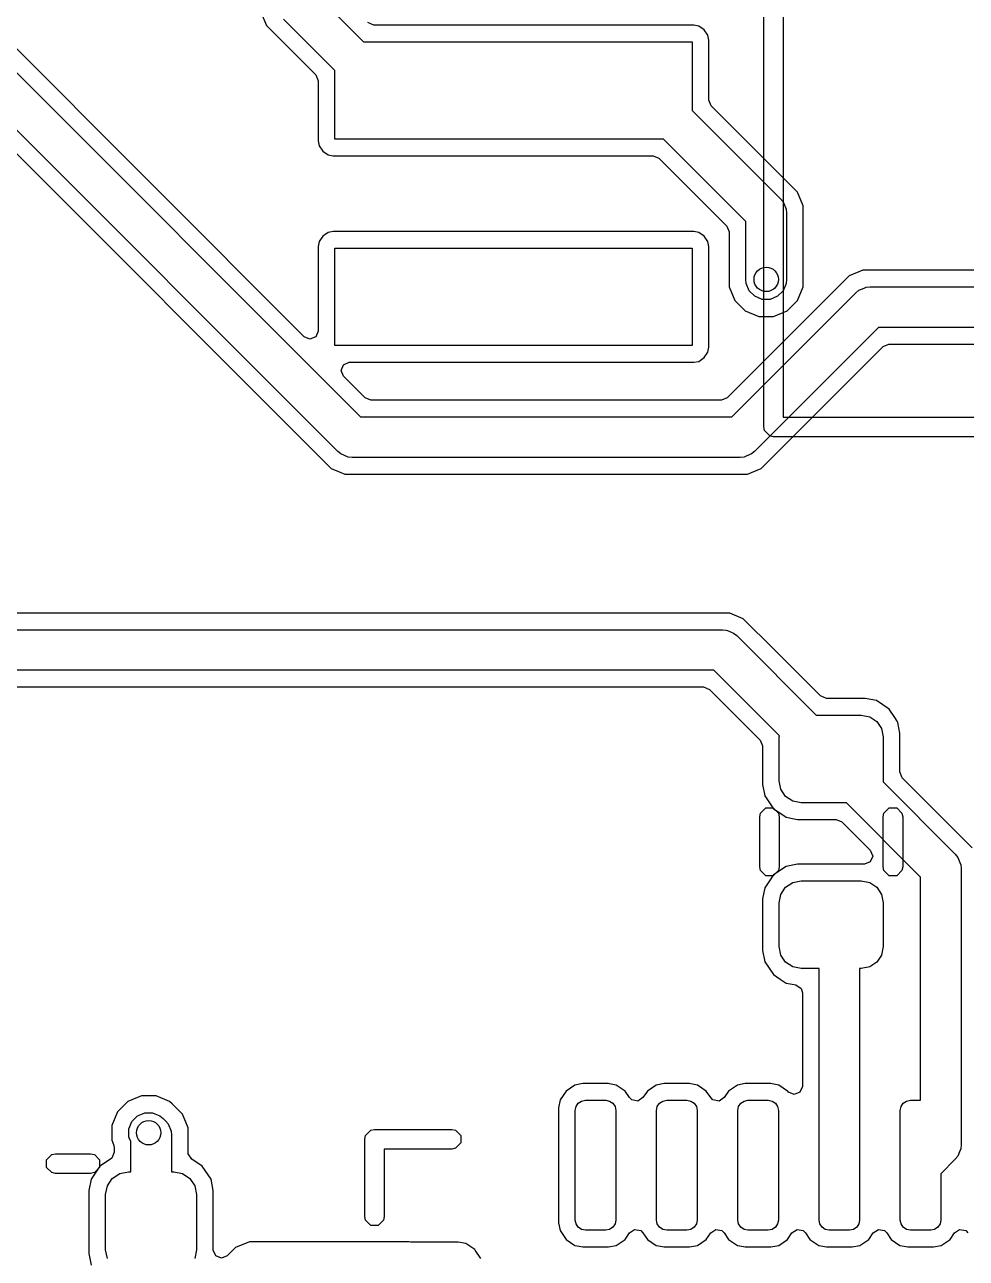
# Model space of a CAD drawing. Extents: x 125.5 to 181.1, y -135.3 to -67.6.
# Drawn here: x 164.44 to 170.23, y -125.02 to -117.43 of the extents above; entities that cross this region are included whole.
import ezdxf

# ---------------------------------------------------------------- set-up
doc = ezdxf.new("R2010")
doc.units = 0
doc.layers.add('BLACK', color=7, linetype='CONTINUOUS')

msp = doc.modelspace()

# ---------------------------------------------------------------- linework, layer by layer
at = {"layer": 'BLACK', "linetype": 'CONTINUOUS'}
for p, q in [((168.9848, -119.9074), (168.9848, -101.7974)), ((169.1048, -101.8574), (169.1048, -119.8474)), ((163.155, -116.496023), (166.503977, -119.845)), ((166.156945, -119.353011), (163.272145, -116.468211)), ((166.363812, -120.058389), (162.941612, -116.636188)), ((162.837138, -116.676671), (166.323331, -120.162866)), ((166.2422, -117.258024), (166.521576, -117.5374)), ((165.8897, -117.355053), (165.924335, -117.438668)), ((166.3448, -117.714176), (166.028812, -117.398188)), ((165.924335, -117.438668), (165.924338, -117.438671)), ((165.924338, -117.438671), (166.227655, -117.741988)), ((166.584743, -117.4349), (166.549388, -117.420255)), ((168.55489, -117.4349), (166.584743, -117.4349)), ((168.554895, -117.4349), (168.55489, -117.4349)), ((168.584793, -117.440847), (168.554895, -117.4349)), ((168.618698, -117.463502), (168.584793, -117.440847)), ((168.641353, -117.497407), (168.618698, -117.463502)), ((166.521576, -117.5374), (168.5448, -117.5374)), ((168.5448, -117.5374), (168.5448, -117.960624)), ((168.647299, -117.527305), (168.641353, -117.497407)), ((168.647299, -117.527306), (168.647299, -117.527305)), ((168.647299, -117.527308), (168.647299, -117.527306)), ((168.647299, -117.897456), (168.647299, -117.527308)), ((166.3448, -118.1374), (166.3448, -117.714176)), ((166.227655, -117.741988), (166.2423, -117.777343)), ((166.2423, -117.777343), (166.2423, -118.147491)), ((168.661944, -117.932811), (168.647299, -117.897456)), ((169.128868, -118.399735), (168.661944, -117.932811)), ((168.5448, -117.960624), (169.088388, -118.504212)), ((166.2423, -118.147491), (166.242301, -118.147494)), ((166.242301, -118.147494), (166.248247, -118.177393)), ((168.368024, -118.1374), (166.3448, -118.1374)), ((168.875, -118.644376), (168.368024, -118.1374)), ((166.248247, -118.177393), (166.270902, -118.211298)), ((166.270902, -118.211298), (166.304807, -118.233953)), ((166.304807, -118.233953), (166.334705, -118.2399)), ((166.334705, -118.2399), (168.304856, -118.239899)), ((168.304856, -118.239899), (168.340211, -118.254544)), ((168.340211, -118.254544), (168.757855, -118.672188)), ((169.192865, -118.463732), (169.128868, -118.399735)), ((169.2275, -118.547347), (169.192865, -118.463732)), ((169.088388, -118.504212), (169.103928, -118.523148)), ((169.103928, -118.523148), (169.103934, -118.523154)), ((169.103934, -118.523154), (169.122598, -118.568214)), ((169.2275, -118.797305), (169.2275, -118.547347)), ((169.122598, -118.568214), (169.125, -118.5926)), ((169.125, -118.5926), (169.125, -119)), ((166.334704, -118.704901), (166.304806, -118.710847)), ((166.334708, -118.7049), (166.334704, -118.704901)), ((168.55489, -118.7049), (166.334708, -118.7049)), ((168.554895, -118.7049), (168.55489, -118.7049)), ((168.584793, -118.710847), (168.554895, -118.7049)), ((168.757855, -118.672188), (168.7725, -118.707543)), ((168.7725, -118.707543), (168.7725, -118.954747)), ((168.875, -119), (168.875, -118.644376)), ((166.248247, -118.767407), (166.2423, -118.797305)), ((166.270902, -118.733502), (166.248247, -118.767407)), ((166.283243, -118.725256), (166.270902, -118.733502)), ((166.304806, -118.710847), (166.283243, -118.725256)), ((168.618698, -118.733502), (168.584793, -118.710847)), ((168.641353, -118.767407), (168.618698, -118.733502)), ((168.647299, -118.797306), (168.641353, -118.767407)), ((166.2423, -118.797305), (166.2423, -118.797306)), ((166.2423, -118.797306), (166.2423, -118.797308)), ((166.2423, -118.797308), (166.2423, -119.317656)), ((166.3448, -119.4074), (166.3448, -118.8074)), ((166.3448, -118.8074), (168.5448, -118.8074)), ((168.5448, -118.8074), (168.5448, -119.4074)), ((168.6473, -119.417495), (168.647299, -118.797306)), ((169.2275, -118.954747), (169.2275, -118.797305)), ((169.511129, -118.977136), (168.760412, -119.727855)), ((168.7725, -118.954747), (168.7725, -119.045253)), ((168.877402, -119.024386), (168.875, -119)), ((169.125, -119), (169.122598, -119.024386)), ((169.2275, -119.045253), (169.2275, -118.954747)), ((169.511134, -118.977132), (169.511129, -118.977136)), ((169.594744, -118.9425), (169.511134, -118.977132)), ((169.594747, -118.9425), (169.594744, -118.9425)), ((169.685253, -118.9425), (169.594747, -118.9425)), ((174.675253, -118.9425), (169.685253, -118.9425)), ((168.7725, -119.045253), (168.807135, -119.128868)), ((168.788224, -119.845), (169.551612, -119.081612)), ((168.896066, -119.069446), (168.877402, -119.024386)), ((168.930554, -119.103934), (168.896066, -119.069446)), ((169.103934, -119.069446), (169.069446, -119.103934)), ((169.122598, -119.024386), (169.103934, -119.069446)), ((169.192865, -119.128868), (169.2275, -119.045253)), ((169.551612, -119.081612), (169.570548, -119.066071)), ((169.570548, -119.066071), (169.570554, -119.066066)), ((169.570554, -119.066066), (169.602415, -119.052868)), ((169.602415, -119.052868), (169.615613, -119.047402)), ((169.615613, -119.047402), (169.615614, -119.047402)), ((169.615614, -119.047402), (169.64, -119.045)), ((169.64, -119.045), (174.63, -119.045)), ((168.807135, -119.128868), (168.871132, -119.192865)), ((168.975614, -119.122598), (168.930554, -119.103934)), ((169.024386, -119.122598), (168.975614, -119.122598)), ((169.069446, -119.103934), (169.024386, -119.122598)), ((169.128868, -119.192865), (169.192865, -119.128868)), ((168.871132, -119.192865), (168.954747, -119.2275)), ((168.954747, -119.2275), (168.954749, -119.2275)), ((168.954749, -119.2275), (169.045251, -119.2275)), ((169.045251, -119.2275), (169.045253, -119.2275)), ((169.045253, -119.2275), (169.128868, -119.192865)), ((169.691776, -119.295), (168.928388, -120.058388)), ((174.578224, -119.295), (169.691776, -119.295)), ((166.1923, -119.367656), (166.156945, -119.353011)), ((166.227655, -119.353011), (166.1923, -119.367656)), ((166.2423, -119.317656), (166.227655, -119.353011)), ((168.5448, -119.4074), (166.3448, -119.4074)), ((168.618698, -119.481298), (168.641353, -119.447393)), ((168.641353, -119.447393), (168.6473, -119.417495)), ((169.314599, -119.817134), (169.719589, -119.412145)), ((169.719589, -119.412145), (169.754944, -119.3975)), ((169.754944, -119.3975), (174.515057, -119.3975)), ((166.384543, -119.559899), (166.399188, -119.524544)), ((166.399188, -119.524544), (166.43454, -119.509899)), ((166.43454, -119.509899), (168.554894, -119.509899)), ((168.554894, -119.509899), (168.584793, -119.503953)), ((168.584793, -119.503953), (168.618698, -119.481298)), ((166.399188, -119.595254), (166.384543, -119.559899)), ((166.531789, -119.727855), (166.399188, -119.595254)), ((166.567144, -119.7425), (166.531789, -119.727855)), ((168.725057, -119.7425), (166.567144, -119.7425)), ((168.760412, -119.727855), (168.725057, -119.7425)), ((166.503977, -119.845), (168.788224, -119.845)), ((168.968868, -120.162865), (169.314599, -119.817134)), ((168.989367, -119.930361), (168.9848, -119.9074)), ((169.1048, -119.8474), (176.519948, -119.8474)), ((169.021839, -119.962833), (168.989367, -119.930361)), ((169.0448, -119.9674), (169.021839, -119.962833)), ((176.5448, -119.9674), (169.0448, -119.9674)), ((166.382753, -120.073933), (166.363812, -120.058389)), ((166.382754, -120.073934), (166.382753, -120.073933)), ((166.427814, -120.092598), (166.382754, -120.073934)), ((168.909446, -120.073934), (168.877584, -120.087131)), ((168.909451, -120.073928), (168.909446, -120.073934)), ((168.928388, -120.058388), (168.909451, -120.073928)), ((166.4522, -120.095), (166.427814, -120.092598)), ((168.84, -120.095), (166.4522, -120.095)), ((168.864386, -120.092598), (168.84, -120.095)), ((168.864387, -120.092598), (168.864386, -120.092598)), ((168.877584, -120.087131), (168.864387, -120.092598)), ((166.323331, -120.162866), (166.367952, -120.181348)), ((166.367952, -120.181348), (166.367953, -120.181348)), ((166.367953, -120.181348), (166.406947, -120.1975)), ((166.406947, -120.1975), (166.406948, -120.1975)), ((166.406948, -120.1975), (166.406949, -120.1975)), ((166.406949, -120.1975), (168.885251, -120.1975)), ((168.885251, -120.1975), (168.885253, -120.1975)), ((168.885253, -120.1975), (168.968868, -120.162865)), ((168.775253, -121.0525), (161.424747, -121.0525)), ((168.858868, -121.087135), (168.775253, -121.0525)), ((168.858871, -121.087138), (168.858868, -121.087135)), ((169.046729, -121.274996), (168.858871, -121.087138)), ((161.47, -121.155), (168.73, -121.155)), ((168.73, -121.155), (168.754386, -121.157402)), ((168.754386, -121.157402), (168.754387, -121.157402)), ((168.754387, -121.157402), (168.760888, -121.160095)), ((168.760888, -121.160095), (168.799446, -121.176066)), ((168.799446, -121.176066), (168.799451, -121.176071)), ((168.799451, -121.176071), (168.818388, -121.191612)), ((168.818388, -121.191612), (169.306776, -121.68)), ((169.334588, -121.562855), (169.046729, -121.274996)), ((168.678224, -121.405), (161.521776, -121.405)), ((169.081364, -121.80814), (168.678224, -121.405)), ((161.584943, -121.5075), (168.615057, -121.5075)), ((168.615057, -121.5075), (168.650412, -121.522145)), ((168.650412, -121.522145), (168.962855, -121.834588)), ((169.369943, -121.5775), (169.334588, -121.562855)), ((169.608392, -121.5775), (169.369943, -121.5775)), ((169.608395, -121.5775), (169.608392, -121.5775)), ((169.677665, -121.591278), (169.608395, -121.5775)), ((169.756228, -121.643771), (169.677665, -121.591278)), ((169.791144, -121.696028), (169.756228, -121.643771)), ((169.306776, -121.68), (169.585, -121.68)), ((169.585, -121.68), (169.636662, -121.690276)), ((169.636662, -121.690276), (169.680459, -121.719541)), ((169.680459, -121.719541), (169.709724, -121.763338)), ((169.806314, -121.718732), (169.791144, -121.696028)), ((169.808721, -121.722334), (169.806314, -121.718732)), ((169.808721, -121.722335), (169.808721, -121.722334)), ((169.809262, -121.725057), (169.808721, -121.722335)), ((169.8225, -121.791608), (169.809262, -121.725057)), ((169.08, -121.815), (169.081364, -121.80814)), ((169.08, -122.085), (169.08, -121.815)), ((169.709724, -121.763338), (169.72, -121.815)), ((169.72, -121.815), (169.72, -122.085)), ((169.8225, -121.791613), (169.8225, -121.791608)), ((169.8225, -122.030055), (169.8225, -121.791613)), ((168.962855, -121.834588), (168.9775, -121.869943)), ((168.9775, -121.869943), (168.9775, -122.108395)), ((169.837145, -122.06541), (169.8225, -122.030055)), ((168.9775, -122.108395), (168.991278, -122.177664)), ((169.090276, -122.136662), (169.08, -122.085)), ((169.72, -122.085), (169.718635, -122.091859)), ((169.718635, -122.091859), (170.163388, -122.536611)), ((170.267863, -122.496128), (169.837145, -122.06541)), ((168.991278, -122.177664), (168.991278, -122.177665)), ((168.991278, -122.177665), (169.043771, -122.256228)), ((169.119541, -122.180459), (169.090276, -122.136662)), ((169.163338, -122.209724), (169.119541, -122.180459)), ((168.964567, -122.283398), (168.997039, -122.250926)), ((168.997039, -122.250926), (169.042961, -122.250926)), ((169.042961, -122.250926), (169.075433, -122.283398)), ((169.043771, -122.256228), (169.076805, -122.2783)), ((169.215, -122.22), (169.163338, -122.209724)), ((169.493224, -122.22), (169.215, -122.22)), ((169.949999, -122.676775), (169.493224, -122.22)), ((169.724567, -122.283398), (169.757039, -122.250926)), ((169.757039, -122.250926), (169.802961, -122.250926)), ((169.802961, -122.250926), (169.835433, -122.283398)), ((168.96, -122.306359), (168.964567, -122.283398)), ((168.96, -122.613641), (168.96, -122.306359)), ((169.075433, -122.283398), (169.08, -122.306359)), ((169.076805, -122.2783), (169.122332, -122.30872)), ((169.08, -122.306359), (169.08, -122.613641)), ((169.122332, -122.30872), (169.122334, -122.308721)), ((169.122334, -122.308721), (169.172263, -122.318652)), ((169.172263, -122.318652), (169.191608, -122.3225)), ((169.191608, -122.3225), (169.430057, -122.3225)), ((169.430057, -122.3225), (169.465412, -122.337145)), ((169.465412, -122.337145), (169.640412, -122.512145)), ((169.72, -122.306359), (169.724567, -122.283398)), ((169.72, -122.613641), (169.72, -122.306359)), ((169.835433, -122.283398), (169.84, -122.306359)), ((169.84, -122.306359), (169.84, -122.613641)), ((169.640412, -122.512145), (169.655057, -122.5475)), ((169.655057, -122.5475), (169.640412, -122.582855)), ((170.163388, -122.536611), (170.178933, -122.555553)), ((170.178933, -122.555553), (170.19629, -122.597458)), ((168.964567, -122.636602), (168.96, -122.613641)), ((168.997039, -122.669074), (168.964567, -122.636602)), ((169.075433, -122.636602), (169.042961, -122.669074)), ((169.122334, -122.611278), (169.043771, -122.663771)), ((169.08, -122.613641), (169.075433, -122.636602)), ((169.122335, -122.611278), (169.122334, -122.611278)), ((169.191604, -122.5975), (169.122335, -122.611278)), ((169.605057, -122.5975), (169.191604, -122.5975)), ((169.640412, -122.582855), (169.605057, -122.5975)), ((169.724567, -122.636602), (169.72, -122.613641)), ((169.757039, -122.669074), (169.724567, -122.636602)), ((169.835433, -122.636602), (169.802961, -122.669074)), ((169.84, -122.613641), (169.835433, -122.636602)), ((170.19629, -122.597458), (170.197597, -122.600613)), ((170.197597, -122.600613), (170.199999, -122.624999)), ((170.199999, -122.624999), (170.199999, -124.325001)), ((169.043771, -122.663771), (168.991278, -122.742334)), ((169.042961, -122.669074), (168.997039, -122.669074)), ((169.119541, -122.739541), (169.163338, -122.710276)), ((169.163338, -122.710276), (169.215, -122.7)), ((169.215, -122.7), (169.585, -122.7)), ((169.585, -122.7), (169.636662, -122.710276)), ((169.636662, -122.710276), (169.680459, -122.739541)), ((169.802961, -122.669074), (169.757039, -122.669074)), ((169.949999, -124.05), (169.949999, -122.676775)), ((168.991278, -122.742335), (168.9775, -122.811604)), ((168.991278, -122.742334), (168.991278, -122.742335)), ((169.08, -122.835), (169.090276, -122.783338)), ((169.090276, -122.783338), (169.119541, -122.739541)), ((169.680459, -122.739541), (169.709724, -122.783338)), ((169.709724, -122.783338), (169.72, -122.835)), ((168.9775, -122.811604), (168.9775, -123.128395)), ((169.08, -123.105), (169.08, -122.835)), ((169.72, -122.835), (169.72, -123.105)), ((169.090276, -123.156662), (169.08, -123.105)), ((169.72, -123.105), (169.709724, -123.156662)), ((168.9775, -123.128395), (168.991278, -123.197664)), ((169.119541, -123.200459), (169.090276, -123.156662)), ((169.709724, -123.156662), (169.680459, -123.200459)), ((168.991278, -123.197664), (168.991278, -123.197665)), ((168.991278, -123.197665), (169.043771, -123.276228)), ((169.163338, -123.229724), (169.119541, -123.200459)), ((169.215, -123.24), (169.163338, -123.229724)), ((169.325, -123.24), (169.215, -123.24)), ((169.325, -124.1125), (169.325, -123.24)), ((169.585, -123.24), (169.575, -123.24)), ((169.575, -123.24), (169.575, -124.1125)), ((169.636662, -123.229724), (169.585, -123.24)), ((169.680459, -123.200459), (169.636662, -123.229724)), ((169.043771, -123.276228), (169.086023, -123.304459)), ((169.086023, -123.304459), (169.122332, -123.32872)), ((169.122332, -123.32872), (169.122334, -123.328721)), ((169.122334, -123.328721), (169.160074, -123.336227)), ((169.160074, -123.336227), (169.182254, -123.340639)), ((169.182254, -123.340639), (169.214073, -123.361899)), ((169.214073, -123.361899), (169.2225, -123.389678)), ((169.2225, -123.389678), (169.2225, -123.964965)), ((167.76854, -123.99354), (167.732074, -124.048117)), ((167.823118, -123.957074), (167.76854, -123.99354)), ((167.823124, -123.957071), (167.823118, -123.957074)), ((167.871238, -123.947501), (167.823124, -123.957071)), ((167.871248, -123.9475), (167.871238, -123.947501)), ((168.028752, -123.9475), (167.871248, -123.9475)), ((168.028753, -123.9475), (168.028752, -123.9475)), ((168.035573, -123.948856), (168.028753, -123.9475)), ((168.076876, -123.957071), (168.035573, -123.948856)), ((168.076882, -123.957074), (168.076876, -123.957071)), ((168.131458, -123.99354), (168.076882, -123.957074)), ((168.131459, -123.993541), (168.131458, -123.99354)), ((168.158426, -124.033901), (168.131459, -123.993541)), ((168.26854, -123.993541), (168.241572, -124.033901)), ((168.323118, -123.957074), (168.26854, -123.993541)), ((168.323124, -123.957071), (168.323118, -123.957074)), ((168.371238, -123.947501), (168.323124, -123.957071)), ((168.371248, -123.9475), (168.371238, -123.947501)), ((168.528752, -123.9475), (168.371248, -123.9475)), ((168.528753, -123.9475), (168.528752, -123.9475)), ((168.535573, -123.948856), (168.528753, -123.9475)), ((168.576876, -123.957071), (168.535573, -123.948856)), ((168.576882, -123.957074), (168.576876, -123.957071)), ((168.631458, -123.99354), (168.576882, -123.957074)), ((168.631459, -123.993541), (168.631458, -123.99354)), ((168.658426, -124.033901), (168.631459, -123.993541)), ((168.76854, -123.993541), (168.741572, -124.033901)), ((168.823118, -123.957074), (168.76854, -123.993541)), ((168.823124, -123.957071), (168.823118, -123.957074)), ((168.871238, -123.947501), (168.823124, -123.957071)), ((168.871248, -123.9475), (168.871238, -123.947501)), ((169.028752, -123.9475), (168.871248, -123.9475)), ((169.028753, -123.9475), (169.028752, -123.9475)), ((169.035573, -123.948856), (169.028753, -123.9475)), ((169.076876, -123.957071), (169.035573, -123.948856)), ((169.076882, -123.957074), (169.076876, -123.957071)), ((169.131461, -123.993542), (169.076882, -123.957074)), ((169.132135, -123.994216), (169.131461, -123.993542)), ((169.137145, -124.00032), (169.132135, -123.994216)), ((169.1725, -124.014965), (169.137145, -124.00032)), ((169.207855, -124.00032), (169.1725, -124.014965)), ((169.2225, -123.964965), (169.207855, -124.00032)), ((165.071128, -124.057138), (165.007138, -124.121128)), ((165.071134, -124.057134), (165.071128, -124.057138)), ((165.154746, -124.0225), (165.071134, -124.057134)), ((165.154747, -124.0225), (165.154746, -124.0225)), ((165.245253, -124.0225), (165.154747, -124.0225)), ((165.328868, -124.057135), (165.245253, -124.0225)), ((165.343868, -124.072135), (165.328868, -124.057135)), ((165.407865, -124.136132), (165.343868, -124.072135)), ((167.732071, -124.048123), (167.7225, -124.096242)), ((167.7225, -124.096242), (167.7225, -124.803749)), ((167.732074, -124.048117), (167.732071, -124.048123)), ((167.825, -124.1125), (167.829758, -124.088582)), ((167.829758, -124.088582), (167.843306, -124.068306)), ((167.843306, -124.068306), (167.863582, -124.054758)), ((167.863582, -124.054758), (167.8875, -124.05)), ((167.8875, -124.05), (168.0125, -124.05)), ((168.0125, -124.05), (168.036418, -124.054758)), ((168.036418, -124.054758), (168.056694, -124.068306)), ((168.056694, -124.068306), (168.070242, -124.088582)), ((168.070242, -124.088582), (168.075, -124.1125)), ((168.17222, -124.047695), (168.158426, -124.033901)), ((168.209753, -124.055161), (168.17222, -124.047695)), ((168.241572, -124.033901), (168.209753, -124.055161)), ((168.325, -124.1125), (168.329758, -124.088582)), ((168.329758, -124.088582), (168.343306, -124.068306)), ((168.343306, -124.068306), (168.363582, -124.054758)), ((168.363582, -124.054758), (168.3875, -124.05)), ((168.3875, -124.05), (168.5125, -124.05)), ((168.5125, -124.05), (168.536418, -124.054758)), ((168.536418, -124.054758), (168.556694, -124.068306)), ((168.556694, -124.068306), (168.570242, -124.088582)), ((168.570242, -124.088582), (168.575, -124.1125)), ((168.67222, -124.047695), (168.658426, -124.033901)), ((168.709753, -124.055161), (168.67222, -124.047695)), ((168.741572, -124.033901), (168.709753, -124.055161)), ((168.825, -124.1125), (168.829758, -124.088582)), ((168.829758, -124.088582), (168.843306, -124.068306)), ((168.843306, -124.068306), (168.863582, -124.054758)), ((168.863582, -124.054758), (168.8875, -124.05)), ((168.8875, -124.05), (169.0125, -124.05)), ((169.0125, -124.05), (169.036418, -124.054758)), ((169.036418, -124.054758), (169.056694, -124.068306)), ((169.056694, -124.068306), (169.070242, -124.088582)), ((169.070242, -124.088582), (169.075, -124.1125)), ((169.825, -124.1125), (169.829758, -124.088582)), ((169.829758, -124.088582), (169.843306, -124.068306)), ((169.843306, -124.068306), (169.863582, -124.054758)), ((169.863582, -124.054758), (169.8875, -124.05)), ((169.8875, -124.05), (169.949999, -124.05)), ((165.007134, -124.121134), (164.9725, -124.204746)), ((165.007138, -124.121128), (165.007134, -124.121134)), ((165.096066, -124.180554), (165.130554, -124.146066)), ((165.130554, -124.146066), (165.162415, -124.132868)), ((165.162415, -124.132868), (165.175613, -124.127402)), ((165.175613, -124.127402), (165.224387, -124.127402)), ((165.224387, -124.127402), (165.237584, -124.132868)), ((165.237584, -124.132868), (165.269446, -124.146066)), ((165.269446, -124.146066), (165.269451, -124.146071)), ((165.269451, -124.146071), (165.288388, -124.161612)), ((165.288388, -124.161612), (165.303388, -124.176612)), ((165.4425, -124.219747), (165.407865, -124.136132)), ((167.825, -124.7875), (167.825, -124.1125)), ((168.075, -124.1125), (168.075, -124.7875)), ((168.325, -124.7875), (168.325, -124.1125)), ((168.575, -124.1125), (168.575, -124.7875)), ((168.825, -124.7875), (168.825, -124.1125)), ((169.075, -124.1125), (169.075, -124.7875)), ((169.325, -124.7875), (169.325, -124.1125)), ((169.575, -124.1125), (169.575, -124.7875)), ((169.825, -124.7875), (169.825, -124.1125)), ((164.9725, -124.204746), (164.9725, -124.295253)), ((165.077402, -124.225613), (165.083398, -124.211139)), ((165.077402, -124.274387), (165.077402, -124.225613)), ((165.083398, -124.211139), (165.096066, -124.180554)), ((165.303388, -124.176612), (165.318933, -124.195553)), ((165.318933, -124.195553), (165.318934, -124.195554)), ((165.318934, -124.195554), (165.337598, -124.240614)), ((165.337598, -124.240614), (165.34, -124.265)), ((165.4425, -124.219749), (165.4425, -124.219747)), ((165.4425, -124.370087), (165.4425, -124.219749)), ((166.534567, -124.267039), (166.567039, -124.234567)), ((166.567039, -124.234567), (166.59, -124.23)), ((166.59, -124.23), (167.065, -124.23)), ((167.065, -124.23), (167.087961, -124.234567)), ((167.087961, -124.234567), (167.120433, -124.267039)), ((164.9725, -124.295253), (164.983694, -124.322277)), ((164.983694, -124.322277), (164.9875, -124.341411)), ((165.08044, -124.281721), (165.077402, -124.274387)), ((165.09, -124.304801), (165.08044, -124.281721)), ((165.09, -124.49), (165.09, -124.304801)), ((165.34, -124.265), (165.34, -124.49)), ((166.53, -124.29), (166.534567, -124.267039)), ((166.53, -124.765), (166.53, -124.29)), ((167.120433, -124.312961), (167.087961, -124.345433)), ((167.120433, -124.267039), (167.120433, -124.312961)), ((164.571731, -124.417039), (164.604203, -124.384567)), ((164.604203, -124.384567), (164.627164, -124.38)), ((164.627164, -124.38), (164.842836, -124.38)), ((164.842836, -124.38), (164.865797, -124.384567)), ((164.865797, -124.384567), (164.898269, -124.417039)), ((164.9875, -124.370087), (164.972855, -124.405442)), ((164.9875, -124.341411), (164.9875, -124.370087)), ((165.443461, -124.379842), (165.4425, -124.370087)), ((165.464721, -124.41166), (165.443461, -124.379842)), ((167.065, -124.35), (166.65, -124.35)), ((166.65, -124.35), (166.65, -124.765)), ((167.087961, -124.345433), (167.065, -124.35)), ((170.178932, -124.394448), (170.163387, -124.41339)), ((170.178933, -124.394447), (170.178932, -124.394448)), ((170.189865, -124.368052), (170.178933, -124.394447)), ((170.197597, -124.349388), (170.189865, -124.368052)), ((170.199999, -124.325001), (170.197597, -124.349387)), ((170.197597, -124.349387), (170.197597, -124.349388)), ((164.571731, -124.462961), (164.571731, -124.417039)), ((164.604203, -124.495433), (164.571731, -124.462961)), ((164.900167, -124.455166), (164.846569, -124.535381)), ((164.898269, -124.462961), (164.865797, -124.495433)), ((164.898269, -124.417039), (164.898269, -124.462961)), ((164.965279, -124.41166), (164.900167, -124.455166)), ((164.972855, -124.405442), (164.965279, -124.41166)), ((165.529833, -124.455166), (165.464721, -124.41166)), ((165.583428, -124.535377), (165.529833, -124.455166)), ((170.163387, -124.41339), (170.075, -124.501776)), ((164.627164, -124.5), (164.604203, -124.495433)), ((164.842836, -124.5), (164.627164, -124.5)), ((164.846568, -124.535385), (164.8325, -124.606111)), ((164.865797, -124.495433), (164.842836, -124.5)), ((164.846569, -124.535381), (164.846568, -124.535385)), ((164.945657, -124.576424), (164.976005, -124.531005)), ((164.976005, -124.531005), (165.021424, -124.500657)), ((165.021424, -124.500657), (165.075, -124.49)), ((165.075, -124.49), (165.09, -124.49)), ((165.34, -124.49), (165.355, -124.49)), ((165.355, -124.49), (165.408576, -124.500657)), ((165.408576, -124.500657), (165.453995, -124.531005)), ((165.453995, -124.531005), (165.484343, -124.576424)), ((165.583431, -124.535384), (165.583428, -124.535377)), ((165.597498, -124.606106), (165.583431, -124.535384)), ((170.075, -124.501776), (170.075, -124.7875)), ((164.8325, -124.606111), (164.8325, -124.993883)), ((164.935, -124.63), (164.945657, -124.576424)), ((165.484343, -124.576424), (165.495, -124.63)), ((165.597499, -124.606115), (165.597498, -124.606106)), ((165.597499, -124.606116), (165.597499, -124.606115)), ((165.597499, -124.972229), (165.597499, -124.606116)), ((164.935, -124.97), (164.935, -124.63)), ((165.495, -124.63), (165.495, -124.97)), ((166.534567, -124.787961), (166.53, -124.765)), ((166.65, -124.765), (166.645433, -124.787961)), ((166.567039, -124.820433), (166.534567, -124.787961)), ((166.612961, -124.820433), (166.567039, -124.820433)), ((166.645433, -124.787961), (166.612961, -124.820433)), ((167.7225, -124.803749), (167.722502, -124.80376)), ((167.722502, -124.80376), (167.732071, -124.851875)), ((167.732071, -124.851875), (167.732072, -124.851876)), ((167.732072, -124.851876), (167.732073, -124.85188)), ((167.732073, -124.85188), (167.732074, -124.851881)), ((167.732074, -124.851881), (167.76854, -124.906459)), ((167.829758, -124.811418), (167.825, -124.7875)), ((167.843306, -124.831694), (167.829758, -124.811418)), ((167.863582, -124.845242), (167.843306, -124.831694)), ((167.8875, -124.85), (167.863582, -124.845242)), ((168.0125, -124.85), (167.8875, -124.85)), ((168.036418, -124.845242), (168.0125, -124.85)), ((168.056694, -124.831694), (168.036418, -124.845242)), ((168.070242, -124.811418), (168.056694, -124.831694)), ((168.075, -124.7875), (168.070242, -124.811418)), ((168.158426, -124.866098), (168.190245, -124.844838)), ((168.190245, -124.844838), (168.227778, -124.852303)), ((168.227778, -124.852303), (168.241573, -124.866098)), ((168.329758, -124.811418), (168.325, -124.7875)), ((168.343306, -124.831694), (168.329758, -124.811418)), ((168.363582, -124.845242), (168.343306, -124.831694)), ((168.3875, -124.85), (168.363582, -124.845242)), ((168.5125, -124.85), (168.3875, -124.85)), ((168.536418, -124.845242), (168.5125, -124.85)), ((168.556694, -124.831694), (168.536418, -124.845242)), ((168.570242, -124.811418), (168.556694, -124.831694)), ((168.575, -124.7875), (168.570242, -124.811418)), ((168.658426, -124.866098), (168.690245, -124.844838)), ((168.690245, -124.844838), (168.727778, -124.852303)), ((168.727778, -124.852303), (168.741573, -124.866098)), ((168.829758, -124.811418), (168.825, -124.7875)), ((168.843306, -124.831694), (168.829758, -124.811418)), ((168.863582, -124.845242), (168.843306, -124.831694)), ((168.8875, -124.85), (168.863582, -124.845242)), ((169.0125, -124.85), (168.8875, -124.85)), ((169.036418, -124.845242), (169.0125, -124.85)), ((169.056694, -124.831694), (169.036418, -124.845242)), ((169.070242, -124.811418), (169.056694, -124.831694)), ((169.075, -124.7875), (169.070242, -124.811418)), ((169.158426, -124.866098), (169.190245, -124.844838)), ((169.190245, -124.844838), (169.227778, -124.852303)), ((169.227778, -124.852303), (169.241573, -124.866098)), ((169.329758, -124.811418), (169.325, -124.7875)), ((169.343306, -124.831694), (169.329758, -124.811418)), ((169.363582, -124.845242), (169.343306, -124.831694)), ((169.3875, -124.85), (169.363582, -124.845242)), ((169.5125, -124.85), (169.3875, -124.85)), ((169.536418, -124.845242), (169.5125, -124.85)), ((169.556694, -124.831694), (169.536418, -124.845242)), ((169.570242, -124.811418), (169.556694, -124.831694)), ((169.575, -124.7875), (169.570242, -124.811418)), ((169.658426, -124.866098), (169.690245, -124.844838)), ((169.690245, -124.844838), (169.727778, -124.852303)), ((169.727778, -124.852303), (169.741573, -124.866098)), ((169.829758, -124.811418), (169.825, -124.7875)), ((169.843306, -124.831694), (169.829758, -124.811418)), ((169.863582, -124.845242), (169.843306, -124.831694)), ((169.8875, -124.85), (169.863582, -124.845242)), ((170.0125, -124.85), (169.8875, -124.85)), ((170.036418, -124.845242), (170.0125, -124.85)), ((170.056694, -124.831694), (170.036418, -124.845242)), ((170.070242, -124.811418), (170.056694, -124.831694)), ((170.075, -124.7875), (170.070242, -124.811418)), ((170.158426, -124.866098), (170.190245, -124.844838)), ((170.190245, -124.844838), (170.227778, -124.852303)), ((170.227778, -124.852303), (170.241573, -124.866098)), ((165.819346, -124.9205), (165.734998, -124.955439)), ((165.819349, -124.9205), (165.819346, -124.9205)), ((165.910651, -124.9205), (165.819349, -124.9205)), ((166.79565, -124.9205), (165.910651, -124.9205)), ((166.795651, -124.9205), (166.79565, -124.9205)), ((166.80048, -124.921461), (166.795651, -124.9205)), ((166.800659, -124.92056), (166.80048, -124.921461)), ((166.810424, -124.9225), (166.800659, -124.92056)), ((167.103753, -124.9225), (166.810424, -124.9225)), ((167.103757, -124.9225), (167.103753, -124.9225)), ((167.151876, -124.932071), (167.103757, -124.9225)), ((167.76854, -124.906459), (167.823117, -124.942925)), ((168.07688, -124.942927), (168.131459, -124.906459)), ((168.131459, -124.906459), (168.158426, -124.866098)), ((168.241573, -124.866098), (168.268541, -124.906459)), ((168.268541, -124.906459), (168.32312, -124.942927)), ((168.57688, -124.942927), (168.631459, -124.906459)), ((168.631459, -124.906459), (168.658426, -124.866098)), ((168.741573, -124.866098), (168.768541, -124.906459)), ((168.768541, -124.906459), (168.82312, -124.942927)), ((169.07688, -124.942927), (169.131459, -124.906459)), ((169.131459, -124.906459), (169.158426, -124.866098)), ((169.241573, -124.866098), (169.268541, -124.906459)), ((169.268541, -124.906459), (169.32312, -124.942927)), ((169.57688, -124.942927), (169.631459, -124.906459)), ((169.631459, -124.906459), (169.658426, -124.866098)), ((169.741573, -124.866098), (169.768541, -124.906459)), ((169.768541, -124.906459), (169.82312, -124.942927)), ((170.07688, -124.942927), (170.131459, -124.906459)), ((170.131459, -124.906459), (170.158426, -124.866098)), ((164.8325, -124.993883), (164.832501, -124.993893)), ((164.832501, -124.993893), (164.846568, -125.064615)), ((164.945657, -125.023576), (164.935, -124.97)), ((165.495, -124.97), (165.484343, -125.023576)), ((165.612143, -125.007582), (165.597499, -124.972229)), ((165.734998, -124.955439), (165.682854, -125.007583)), ((167.151882, -124.932074), (167.151876, -124.932071)), ((167.206459, -124.96854), (167.151882, -124.932074)), ((167.208922, -124.972227), (167.206459, -124.96854)), ((167.242927, -125.02312), (167.208922, -124.972227)), ((167.823117, -124.942925), (167.82312, -124.942927)), ((167.82312, -124.942927), (167.823121, -124.942927)), ((167.823121, -124.942927), (167.823123, -124.942928)), ((167.823123, -124.942928), (167.836952, -124.945678)), ((167.836952, -124.945678), (167.871247, -124.9525)), ((167.871247, -124.9525), (168.028752, -124.952499)), ((168.028752, -124.952499), (168.028753, -124.952498)), ((168.028753, -124.952498), (168.028761, -124.952498)), ((168.028761, -124.952498), (168.076875, -124.942928)), ((168.076875, -124.942928), (168.076875, -124.942927)), ((168.076875, -124.942927), (168.07688, -124.942927)), ((168.32312, -124.942927), (168.323121, -124.942927)), ((168.323121, -124.942927), (168.323123, -124.942928)), ((168.323123, -124.942928), (168.336952, -124.945678)), ((168.336952, -124.945678), (168.371247, -124.9525)), ((168.371247, -124.9525), (168.528752, -124.952499)), ((168.528752, -124.952499), (168.528753, -124.952498)), ((168.528753, -124.952498), (168.528761, -124.952498)), ((168.528761, -124.952498), (168.576875, -124.942928)), ((168.576875, -124.942928), (168.576875, -124.942927)), ((168.576875, -124.942927), (168.57688, -124.942927)), ((168.82312, -124.942927), (168.823121, -124.942927)), ((168.823121, -124.942927), (168.823123, -124.942928)), ((168.823123, -124.942928), (168.836952, -124.945678)), ((168.836952, -124.945678), (168.871247, -124.9525)), ((168.871247, -124.9525), (169.028752, -124.952499)), ((169.028752, -124.952499), (169.028753, -124.952498)), ((169.028753, -124.952498), (169.028761, -124.952498)), ((169.028761, -124.952498), (169.076875, -124.942928)), ((169.076875, -124.942928), (169.076875, -124.942927)), ((169.076875, -124.942927), (169.07688, -124.942927)), ((169.32312, -124.942927), (169.323121, -124.942927)), ((169.323121, -124.942927), (169.323123, -124.942928)), ((169.323123, -124.942928), (169.336952, -124.945678)), ((169.336952, -124.945678), (169.371247, -124.9525)), ((169.371247, -124.9525), (169.528752, -124.952499)), ((169.528752, -124.952499), (169.528753, -124.952498)), ((169.528753, -124.952498), (169.528761, -124.952498)), ((169.528761, -124.952498), (169.576875, -124.942928)), ((169.576875, -124.942928), (169.576875, -124.942927)), ((169.576875, -124.942927), (169.57688, -124.942927)), ((169.82312, -124.942927), (169.823121, -124.942927)), ((169.823121, -124.942927), (169.823123, -124.942928)), ((169.823123, -124.942928), (169.836952, -124.945678)), ((169.836952, -124.945678), (169.871247, -124.9525)), ((169.871247, -124.9525), (170.028752, -124.952499)), ((170.028752, -124.952499), (170.028753, -124.952498)), ((170.028753, -124.952498), (170.028761, -124.952498)), ((170.028761, -124.952498), (170.076875, -124.942928)), ((170.076875, -124.942928), (170.076875, -124.942927)), ((170.076875, -124.942927), (170.07688, -124.942927)), ((165.647499, -125.022227), (165.612143, -125.007582)), ((165.682854, -125.007583), (165.647499, -125.022227))]:
    msp.add_line(p, q, dxfattribs=at)
at = {"layer": 'BLACK'}
for centre in [(169, -119), (165.2, -124.25)]:
    msp.add_circle(centre, 0.075, dxfattribs=at)

doc.saveas('drawing.dxf')
